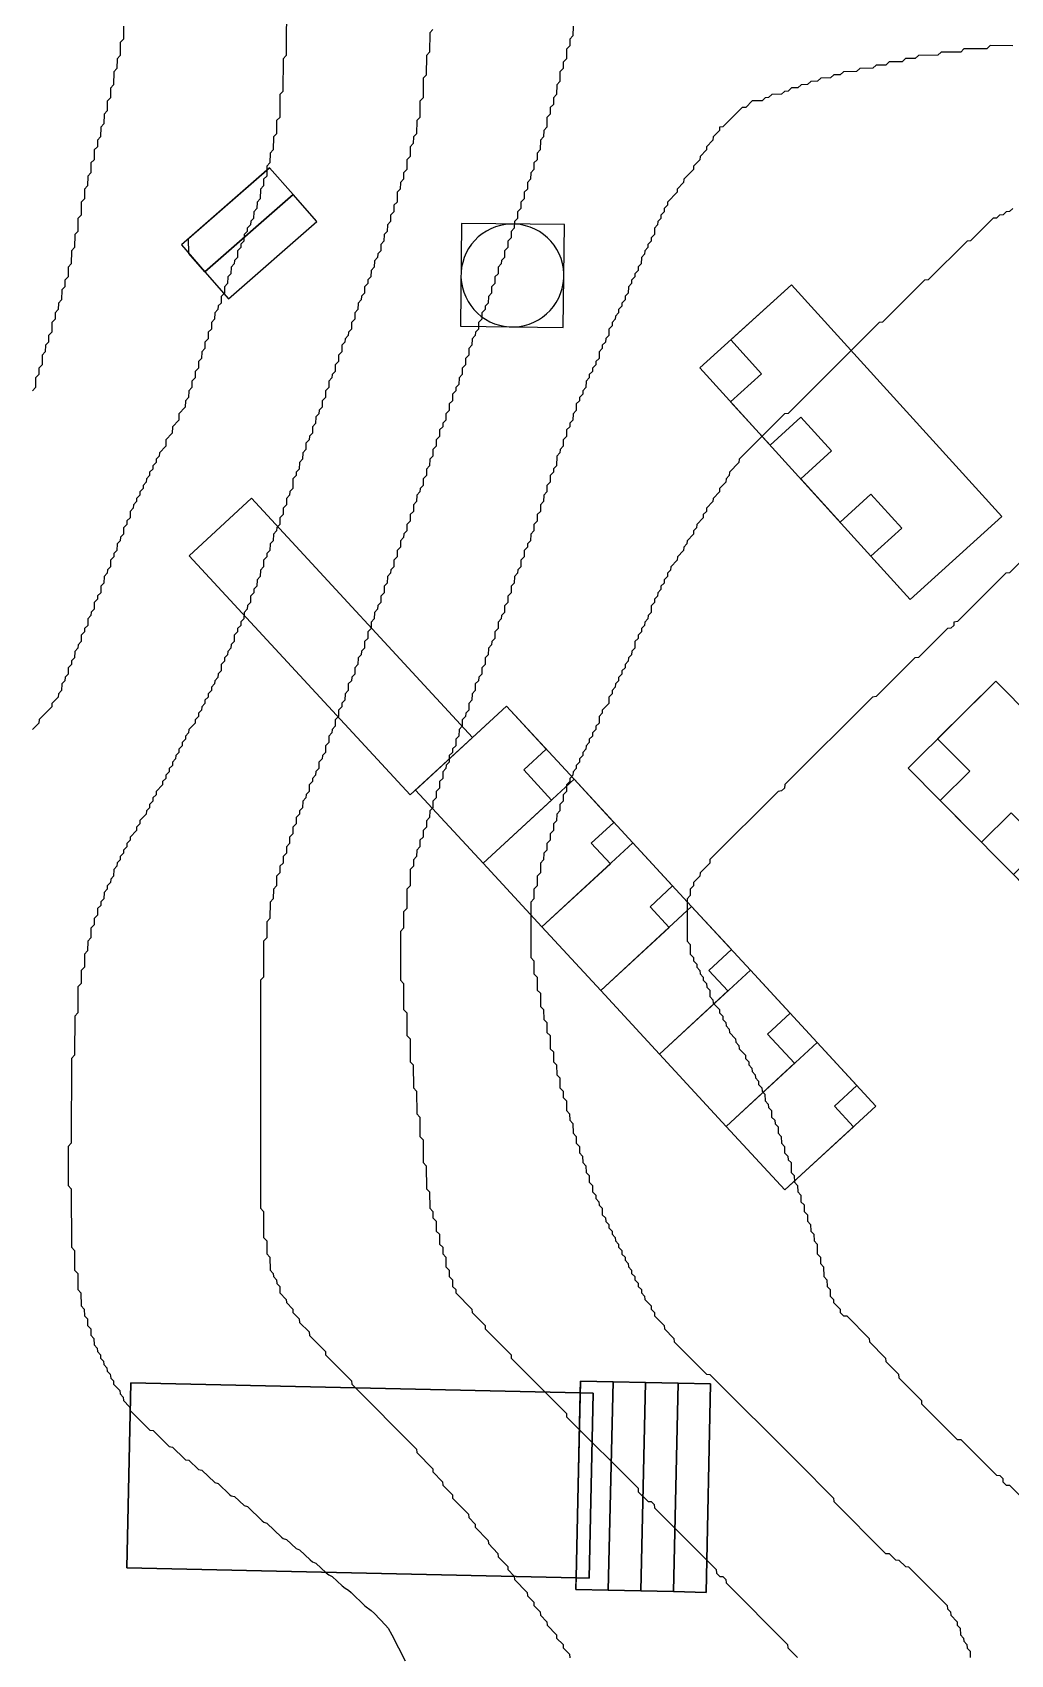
# Model space of a CAD drawing. Header units: millimetres. Extents: x 0 to 1200, y 0 to 1080.
# Drawn here: x 334.2 to 484.4, y 469.2 to 718.3 of the extents above; entities that cross this region are included whole.
import ezdxf

# ---------------------------------------------------------------- set-up
doc = ezdxf.new("R2010")
doc.units = ezdxf.units.MM
for name, color, linetype in [('BLDG_BOX_CAMPUS', 5, 'Continuous'), ('BLDG_FOOTPRINT_CAMPUS', 8, 'Continuous'), ('CONTOUR_55', 40, 'Continuous'), ('CONTOUR_56', 30, 'Continuous'), ('CONTOUR_57', 30, 'Continuous'), ('CONTOUR_58', 22, 'Continuous'), ('CONTOUR_59', 22, 'Continuous'), ('CONTOUR_60', 14, 'Continuous'), ('CONTOUR_61', 14, 'Continuous')]:
    doc.layers.add(name, color=color, linetype=linetype)

msp = doc.modelspace()

# ---------------------------------------------------------------- linework, layer by layer
at = {"layer": 'BLDG_BOX_CAMPUS'}
for points in [[(360.72, 681.55, 111.69), (374.27, 693.39, 112.5), (370.65, 697.53, 112.01), (357.1, 685.69, 111.31), (360.72, 681.55, 111.69)], [(364.34, 677.41, 112.09), (377.89, 689.25, 112.97), (374.27, 693.39, 112.5), (360.72, 681.55, 111.69), (364.34, 677.41, 112.09)], [(364.34, 677.41, 112.09), (377.89, 689.25, 112.97), (374.27, 693.39, 112.5), (360.72, 681.55, 111.69), (364.34, 677.41, 112.09)], [(400.13, 688.96, 115.17), (399.95, 673.18, 115.72), (415.73, 673, 117.29), (415.91, 688.78, 116.7), (400.13, 688.96, 115.17)], [(483.08, 643.98, 121.6), (450.79, 679.54, 119.16), (436.72, 666.77, 118.98), (469.01, 631.2, 121.61), (483.08, 643.98, 121.6)], [(358.32, 637.95, 112.97), (392.24, 601.22, 117.58), (401.79, 610.04, 118.21), (367.87, 646.77, 113.5), (358.32, 637.95, 112.97)], [(515.97, 584.56, 125.56), (482.15, 618.68, 122.56), (468.66, 605.31, 122.5), (502.47, 571.19, 124.84), (515.97, 584.56, 125.56)], [(407.01, 614.85, 118.55), (393.05, 601.96, 117.64), (403.43, 590.72, 119.01), (417.39, 603.61, 120.02), (407.01, 614.85, 118.55)], [(417.39, 603.61, 120.02), (403.43, 590.72, 119.01), (412.45, 580.95, 120.1), (426.41, 593.84, 120.91), (417.39, 603.61, 120.02)], [(412.45, 580.95, 120.1), (421.48, 571.18, 120.66), (435.43, 584.07, 122.01), (426.41, 593.84, 120.91), (412.45, 580.95, 120.1)], [(421.48, 571.18, 120.66), (430.5, 561.41, 121.13), (444.46, 574.3, 122.17), (435.43, 584.07, 122.01), (421.48, 571.18, 120.66)], [(444.46, 574.3, 122.17), (430.5, 561.41, 121.13), (440.74, 550.32, 121.51), (454.7, 563.21, 122.44), (444.46, 574.3, 122.17)], [(454.7, 563.21, 122.44), (440.74, 550.32, 121.51), (449.77, 540.55, 121.86), (463.73, 553.44, 122.77), (454.7, 563.21, 122.44)], [(348.71, 482.55, 113.73), (417.69, 481.01, 116.64), (418.33, 509.4, 118.35), (349.34, 510.94, 114.1), (348.71, 482.55, 113.73)], [(418.37, 511.2, 118.46), (417.65, 479.21, 116.54), (422.65, 479.1, 116.87), (423.37, 511.09, 118.82), (418.37, 511.2, 118.46)], [(427.65, 478.99, 117.19), (428.37, 510.98, 119.19), (423.37, 511.09, 118.82), (422.65, 479.1, 116.87), (427.65, 478.99, 117.19)], [(432.65, 478.88, 117.49), (433.36, 510.87, 119.56), (428.37, 510.98, 119.19), (427.65, 478.99, 117.19), (432.65, 478.88, 117.49)], [(433.36, 510.87, 119.56), (432.65, 478.88, 117.49), (437.65, 478.76, 117.76), (438.36, 510.76, 119.91), (433.36, 510.87, 119.56)], [(419.69, 480.96, 116.77), (420.33, 509.36, 118.48), (418.33, 509.4, 118.35), (417.69, 481.01, 116.64), (419.69, 480.96, 116.77)]]:
    msp.add_polyline3d(points, close=True, dxfattribs=at)
at = {"layer": 'BLDG_FOOTPRINT_CAMPUS'}
for points in [[(360.72, 681.55, 111.69), (358.27, 684.35, 111.43), (358.19, 686.64, 111.37), (370.65, 697.53, 112.01), (374.27, 693.39, 112.5), (360.72, 681.55, 111.69)], [(377.89, 689.25, 112.97), (374.27, 693.39, 112.5), (360.72, 681.55, 111.69), (364.34, 677.41, 112.09), (377.89, 689.25, 112.97)], [(377.89, 689.25, 112.97), (374.27, 693.39, 112.5), (360.72, 681.55, 111.69), (364.34, 677.41, 112.09), (377.89, 689.25, 112.97)], [(400.03, 680.68, 115.45), (400.1, 679.91, 115.49), (400.24, 679.15, 115.53), (400.46, 678.41, 115.58), (400.75, 677.69, 115.63), (401.11, 677, 115.7), (401.53, 676.35, 115.77), (402.01, 675.74, 115.84), (402.56, 675.19, 115.92), (403.15, 674.69, 115.99), (403.79, 674.25, 116.06), (404.47, 673.88, 116.14), (405.18, 673.57, 116.22), (405.92, 673.34, 116.3), (406.68, 673.18, 116.38), (407.45, 673.1, 116.46), (408.22, 673.09, 116.54), (409, 673.15, 116.62), (409.76, 673.3, 116.69), (410.5, 673.51, 116.75), (411.22, 673.8, 116.81), (411.91, 674.16, 116.87), (412.56, 674.58, 116.91), (413.17, 675.07, 116.95), (413.72, 675.61, 116.99), (414.22, 676.2, 117.01), (414.66, 676.84, 117.03), (415.03, 677.52, 117.04), (415.33, 678.23, 117.04), (415.57, 678.97, 117.03), (415.73, 679.73, 117.02), (415.81, 680.5, 117), (415.82, 681.28, 116.97), (415.76, 682.05, 116.93), (415.61, 682.81, 116.89), (415.4, 683.56, 116.84), (415.11, 684.28, 116.79), (414.75, 684.96, 116.73), (414.33, 685.61, 116.67), (413.84, 686.22, 116.6), (413.3, 686.77, 116.53), (412.71, 687.27, 116.45), (412.07, 687.71, 116.38), (411.39, 688.08, 116.3), (410.67, 688.39, 116.22), (409.94, 688.62, 116.15), (409.18, 688.78, 116.07), (408.41, 688.87, 116.01), (407.63, 688.88, 115.94), (406.86, 688.81, 115.86), (406.1, 688.67, 115.79), (405.35, 688.45, 115.72), (404.63, 688.16, 115.66), (403.94, 687.8, 115.6), (403.3, 687.38, 115.55), (402.69, 686.9, 115.5), (402.14, 686.35, 115.46), (401.64, 685.76, 115.43), (401.2, 685.12, 115.41), (400.83, 684.44, 115.4), (400.52, 683.73, 115.39), (400.29, 682.99, 115.39), (400.13, 682.23, 115.4), (400.04, 681.46, 115.42), (400.03, 680.68, 115.45)], [(483.08, 643.98, 121.6), (450.79, 679.54, 119.16), (441.46, 671.07, 119.06), (446.16, 665.89, 119.52), (441.43, 661.58, 119.46), (447.48, 654.92, 120.06), (452.22, 659.22, 120.08), (456.92, 654.04, 120.39), (452.18, 649.74, 120.37), (458.23, 643.08, 120.79), (462.97, 647.38, 120.81), (467.7, 642.17, 121.15), (462.96, 637.87, 121.14), (469.01, 631.2, 121.61), (483.08, 643.98, 121.6)], [(401.79, 610.04, 118.21), (367.87, 646.77, 113.5), (358.32, 637.95, 112.97), (392.24, 601.22, 117.58), (401.79, 610.04, 118.21)], [(515.97, 584.56, 125.56), (482.15, 618.68, 122.56), (473.2, 609.81, 122.53), (478.13, 604.84, 122.89), (473.59, 600.34, 122.84), (479.92, 593.94, 123.29), (484.47, 598.45, 123.37), (489.39, 593.48, 123.78), (484.85, 588.97, 123.69), (491.18, 582.58, 124.15), (495.73, 587.08, 124.25), (500.68, 582.09, 124.61), (496.13, 577.58, 124.44), (502.47, 571.19, 124.84), (515.97, 584.56, 125.56)], [(393.05, 601.96, 117.64), (403.43, 590.72, 119.01), (413.93, 600.43, 119.82), (409.66, 605.05, 119.19), (413.11, 608.24, 119.41), (407.01, 614.85, 118.55), (401.79, 610.04, 118.21), (393.05, 601.96, 117.64)], [(403.43, 590.72, 119.01), (412.45, 580.95, 120.1), (422.96, 590.65, 120.72), (420.04, 593.81, 120.44), (423.49, 597, 120.6), (417.39, 603.61, 120.02), (403.43, 590.72, 119.01)], [(412.45, 580.95, 120.1), (421.48, 571.18, 120.66), (431.98, 580.88, 121.68), (429.06, 584.04, 121.36), (432.52, 587.23, 121.65), (426.41, 593.84, 120.91), (412.45, 580.95, 120.1)], [(421.48, 571.18, 120.66), (435.43, 584.07, 122.01), (441.54, 577.46, 122.11), (438.09, 574.27, 122.03), (441, 571.11, 122.06), (430.5, 561.41, 121.13), (421.48, 571.18, 120.66)], [(430.5, 561.41, 121.13), (444.46, 574.3, 122.17), (450.56, 567.69, 122.32), (447.11, 564.5, 122.17), (451.25, 560.02, 122.26), (440.74, 550.32, 121.51), (430.5, 561.41, 121.13)], [(460.27, 550.25, 122.56), (457.35, 553.41, 122.45), (460.81, 556.6, 122.65), (454.7, 563.21, 122.44), (440.74, 550.32, 121.51), (449.77, 540.55, 121.86), (460.27, 550.25, 122.56)], [(349.34, 510.94, 114.1), (418.33, 509.4, 118.35), (417.69, 481.01, 116.64), (348.71, 482.55, 113.73), (349.34, 510.94, 114.1)], [(420.33, 509.36, 118.48), (418.33, 509.4, 118.35), (418.37, 511.2, 118.46), (423.37, 511.09, 118.82), (422.65, 479.1, 116.87), (417.65, 479.21, 116.54), (417.69, 481.01, 116.64), (419.69, 480.96, 116.77), (420.33, 509.36, 118.48)], [(423.37, 511.09, 118.82), (428.37, 510.98, 119.19), (427.65, 478.99, 117.19), (422.65, 479.1, 116.87), (423.37, 511.09, 118.82)], [(428.37, 510.98, 119.19), (433.36, 510.87, 119.56), (432.65, 478.88, 117.49), (427.65, 478.99, 117.19), (428.37, 510.98, 119.19)], [(433.36, 510.87, 119.56), (438.36, 510.76, 119.91), (437.65, 478.76, 117.76), (432.65, 478.88, 117.49), (433.36, 510.87, 119.56)], [(418.33, 509.4, 118.35), (420.33, 509.36, 118.48), (419.69, 480.96, 116.77), (417.69, 481.01, 116.64), (418.33, 509.4, 118.35)]]:
    msp.add_polyline3d(points, close=True, dxfattribs=at)
at = {"layer": 'CONTOUR_55'}
msp.add_polyline3d([(348.23, 719.25, 110), (348.21, 717.25, 110), (347.73, 716.75, 110), (347.71, 714.75, 110), (347.23, 714.25, 110), (347.21, 712.75, 110), (346.73, 712.25, 110), (346.7, 710.25, 110), (346.23, 709.75, 110), (346.21, 708.25, 110), (345.73, 707.75, 110), (345.71, 706.25, 110), (345.23, 705.75, 110), (345.2, 704.25, 110), (344.73, 703.75, 110), (344.7, 702.25, 110), (344.23, 701.75, 110), (344.21, 700.75, 110), (343.73, 700.25, 110), (343.71, 698.75, 110), (343.23, 698.25, 110), (343.21, 696.75, 110), (342.73, 696.25, 110), (342.71, 694.75, 110), (342.23, 694.25, 110), (342.21, 692.75, 110), (341.73, 692.25, 110), (341.71, 690.25, 110), (341.23, 689.75, 110), (341.21, 687.75, 110), (340.73, 687.25, 110), (340.7, 685.25, 110), (340.23, 684.75, 110), (340.2, 682.75, 110), (339.73, 682.25, 110), (339.7, 680.75, 110), (339.23, 680.25, 110), (339.21, 679.25, 110), (338.73, 678.75, 110), (338.71, 677.25, 110), (338.23, 676.75, 110), (338.21, 675.75, 110), (337.73, 675.25, 110), (337.71, 674.25, 110), (337.23, 673.75, 110), (337.21, 672.25, 110), (336.73, 671.75, 110), (336.71, 670.75, 110), (336.23, 670.25, 110), (336.21, 669.25, 110), (335.73, 668.75, 110), (335.71, 667.25, 110), (335.23, 666.75, 110), (335.21, 665.75, 110), (334.73, 665.25, 110), (334.71, 663.75, 110), (334.23, 663.25, 110)], dxfattribs=at)
at = {"layer": 'CONTOUR_56'}
msp.add_polyline3d([(373.23, 723.75, 112), (373.2, 714.75, 112), (372.73, 714.25, 112), (372.7, 709.25, 112), (372.23, 708.75, 112), (372.2, 705.25, 112), (371.73, 704.75, 112), (371.7, 702.75, 112), (371.23, 702.25, 112), (371.2, 700.25, 112), (370.73, 699.75, 112), (370.7, 698.25, 112), (370.23, 697.75, 112), (370.2, 696.25, 112), (369.72, 695.75, 112), (369.7, 694.75, 112), (369.23, 694.25, 112), (369.2, 692.75, 112), (368.72, 692.25, 112), (368.7, 691.25, 112), (368.22, 690.75, 112), (368.2, 689.75, 112), (367.75, 689.3, 112), (367.71, 688.75, 112), (367.22, 688.25, 112), (367.21, 687.75, 112), (366.73, 687.25, 112), (366.71, 686.25, 112), (366.25, 685.79, 112), (366.21, 685.25, 112), (365.73, 684.75, 112), (365.71, 683.75, 112), (365.25, 683.29, 112), (365.21, 682.75, 112), (364.73, 682.25, 112), (364.71, 681.25, 112), (364.23, 680.75, 112), (364.21, 679.75, 112), (363.73, 679.25, 112), (363.71, 678.25, 112), (363.23, 677.75, 112), (363.21, 676.75, 112), (362.75, 676.29, 112), (362.71, 675.75, 112), (362.23, 675.25, 112), (362.21, 674.25, 112), (361.73, 673.75, 112), (361.71, 672.75, 112), (361.23, 672.25, 112), (361.21, 671.25, 112), (360.73, 670.75, 112), (360.71, 669.75, 112), (360.23, 669.25, 112), (360.21, 668.25, 112), (359.73, 667.75, 112), (359.71, 666.75, 112), (359.23, 666.25, 112), (359.21, 665.25, 112), (358.73, 664.75, 112), (358.71, 663.75, 112), (358.23, 663.25, 112), (358.21, 662.25, 112), (357.73, 661.75, 112), (357.7, 660.75, 112), (356.73, 659.75, 112), (356.71, 658.75, 112), (355.73, 657.75, 112), (355.71, 656.75, 112), (354.73, 655.75, 112), (354.71, 654.75, 112), (353.73, 653.75, 112), (353.72, 653.25, 112), (353.23, 652.75, 112), (353.22, 652.25, 112), (352.73, 651.75, 112), (352.72, 651.25, 112), (352.23, 650.75, 112), (352.22, 650.25, 112), (351.73, 649.75, 112), (351.72, 649.25, 112), (351.23, 648.75, 112), (351.22, 648.25, 112), (350.73, 647.75, 112), (350.72, 647.25, 112), (350.23, 646.75, 112), (350.22, 646.25, 112), (349.73, 645.75, 112), (349.72, 645.25, 112), (349.23, 644.75, 112), (349.22, 643.75, 112), (348.75, 643.28, 112), (348.72, 642.75, 112), (348.23, 642.25, 112), (348.22, 641.25, 112), (347.75, 640.78, 112), (347.72, 640.25, 112), (347.23, 639.75, 112), (347.22, 638.75, 112), (346.75, 638.28, 112), (346.72, 637.75, 112), (346.23, 637.25, 112), (346.22, 636.25, 112), (345.75, 635.78, 112), (345.72, 635.25, 112), (345.23, 634.75, 112), (345.22, 633.75, 112), (344.73, 633.25, 112), (344.72, 632.25, 112), (344.25, 631.78, 112), (344.22, 631.25, 112), (343.73, 630.75, 112), (343.72, 629.75, 112), (343.25, 629.28, 112), (343.22, 628.75, 112), (342.73, 628.25, 112), (342.72, 627.25, 112), (342.25, 626.78, 112), (342.22, 626.25, 112), (341.73, 625.75, 112), (341.72, 624.75, 112), (341.25, 624.28, 112), (341.22, 623.75, 112), (340.73, 623.25, 112), (340.72, 622.25, 112), (340.25, 621.78, 112), (340.22, 621.25, 112), (339.73, 620.75, 112), (339.72, 619.75, 112), (339.25, 619.28, 112), (339.22, 618.75, 112), (338.73, 618.25, 112), (338.71, 617.25, 112), (338.23, 616.75, 112), (338.21, 616.25, 112), (337.23, 615.25, 112), (337.21, 614.75, 112), (335.25, 612.78, 112), (335.22, 612.25, 112), (334.23, 611.25, 112)], dxfattribs=at)
at = {"layer": 'CONTOUR_57'}
msp.add_polyline3d([(395.71, 718.75, 114), (395.23, 718.25, 114), (395.21, 715.25, 114), (394.73, 714.75, 114), (394.71, 711.75, 114), (394.23, 711.25, 114), (394.21, 708.25, 114), (393.73, 707.75, 114), (393.71, 705.25, 114), (393.23, 704.75, 114), (393.21, 702.75, 114), (392.73, 702.25, 114), (392.71, 701.25, 114), (392.23, 700.75, 114), (392.21, 699.25, 114), (391.73, 698.75, 114), (391.71, 697.25, 114), (391.23, 696.75, 114), (391.21, 695.75, 114), (390.73, 695.25, 114), (390.71, 694.25, 114), (390.23, 693.75, 114), (390.21, 692.25, 114), (389.73, 691.75, 114), (389.71, 690.75, 114), (389.23, 690.25, 114), (389.21, 689.25, 114), (388.73, 688.75, 114), (388.71, 687.75, 114), (388.23, 687.25, 114), (388.21, 686.25, 114), (387.73, 685.75, 114), (387.71, 684.75, 114), (387.25, 684.29, 114), (387.22, 683.75, 114), (386.73, 683.25, 114), (386.72, 682.25, 114), (386.23, 681.75, 114), (386.21, 680.75, 114), (385.75, 680.29, 114), (385.72, 679.75, 114), (385.23, 679.25, 114), (385.21, 678.25, 114), (384.75, 677.79, 114), (384.72, 677.25, 114), (384.23, 676.75, 114), (384.22, 675.75, 114), (383.73, 675.25, 114), (383.72, 674.25, 114), (383.23, 673.75, 114), (383.21, 672.75, 114), (382.75, 672.29, 114), (382.72, 671.75, 114), (382.23, 671.25, 114), (382.22, 670.75, 114), (381.73, 670.25, 114), (381.72, 669.25, 114), (381.23, 668.75, 114), (381.22, 667.75, 114), (380.73, 667.25, 114), (380.71, 666.25, 114), (380.25, 665.79, 114), (380.22, 665.25, 114), (379.73, 664.75, 114), (379.72, 663.75, 114), (379.23, 663.25, 114), (379.22, 662.25, 114), (378.73, 661.75, 114), (378.71, 660.75, 114), (378.25, 660.29, 114), (378.22, 659.75, 114), (377.73, 659.25, 114), (377.72, 658.25, 114), (377.23, 657.75, 114), (377.21, 656.75, 114), (376.75, 656.29, 114), (376.72, 655.75, 114), (376.23, 655.25, 114), (376.22, 654.25, 114), (375.73, 653.75, 114), (375.72, 652.75, 114), (375.23, 652.25, 114), (375.21, 651.25, 114), (374.75, 650.79, 114), (374.72, 650.25, 114), (374.23, 649.75, 114), (374.21, 648.25, 114), (373.75, 647.79, 114), (373.72, 647.25, 114), (373.23, 646.75, 114), (373.22, 645.75, 114), (372.73, 645.25, 114), (372.71, 644.25, 114), (372.23, 643.75, 114), (372.21, 642.75, 114), (371.75, 642.29, 114), (371.72, 641.75, 114), (371.23, 641.25, 114), (371.21, 640.25, 114), (370.73, 639.75, 114), (370.71, 638.75, 114), (370.25, 638.29, 114), (370.22, 637.75, 114), (369.73, 637.25, 114), (369.71, 636.25, 114), (369.23, 635.75, 114), (369.21, 634.75, 114), (368.73, 634.25, 114), (368.71, 633.25, 114), (368.25, 632.79, 114), (368.21, 632.25, 114), (367.73, 631.75, 114), (367.71, 630.75, 114), (367.25, 630.29, 114), (367.21, 629.75, 114), (366.73, 629.25, 114), (366.71, 628.25, 114), (366.25, 627.79, 114), (366.21, 627.25, 114), (365.73, 626.75, 114), (365.72, 626.25, 114), (365.23, 625.75, 114), (365.21, 624.75, 114), (364.75, 624.29, 114), (364.71, 623.75, 114), (364.23, 623.25, 114), (364.21, 622.75, 114), (363.73, 622.25, 114), (363.72, 621.75, 114), (363.23, 621.25, 114), (363.21, 620.25, 114), (362.75, 619.79, 114), (362.71, 619.25, 114), (362.23, 618.75, 114), (362.21, 618.25, 114), (361.73, 617.75, 114), (361.71, 617.25, 114), (361.23, 616.75, 114), (361.21, 616.25, 114), (360.73, 615.75, 114), (360.71, 615.25, 114), (360.23, 614.75, 114), (360.21, 614.25, 114), (359.73, 613.75, 114), (359.71, 613.25, 114), (359.23, 612.75, 114), (359.21, 612.25, 114), (358.23, 611.25, 114), (358.22, 610.75, 114), (357.73, 610.25, 114), (357.72, 609.75, 114), (357.23, 609.25, 114), (357.22, 608.75, 114), (356.73, 608.25, 114), (356.72, 607.75, 114), (356.23, 607.25, 114), (356.22, 606.75, 114), (355.73, 606.25, 114), (355.72, 605.75, 114), (355.23, 605.25, 114), (355.21, 604.75, 114), (354.73, 604.25, 114), (354.71, 603.75, 114), (354.23, 603.25, 114), (354.21, 602.75, 114), (353.23, 601.75, 114), (353.22, 601.25, 114), (352.73, 600.75, 114), (352.72, 600.25, 114), (352.23, 599.75, 114), (352.21, 599.25, 114), (351.73, 598.75, 114), (351.71, 598.25, 114), (350.75, 597.28, 114), (350.72, 596.75, 114), (350.23, 596.25, 114), (350.21, 595.75, 114), (349.23, 594.75, 114), (349.22, 594.25, 114), (348.73, 593.75, 114), (348.72, 593.25, 114), (348.23, 592.75, 114), (348.22, 592.25, 114), (347.73, 591.75, 114), (347.72, 591.25, 114), (347.25, 590.78, 114), (347.22, 590.25, 114), (346.73, 589.75, 114), (346.71, 588.75, 114), (346.25, 588.29, 114), (346.21, 587.75, 114), (345.73, 587.25, 114), (345.72, 586.75, 114), (345.23, 586.25, 114), (345.21, 585.25, 114), (344.75, 584.79, 114), (344.72, 584.25, 114), (344.23, 583.75, 114), (344.21, 582.75, 114), (343.73, 582.25, 114), (343.71, 581.25, 114), (343.23, 580.75, 114), (343.21, 579.25, 114), (342.73, 578.75, 114), (342.71, 577.25, 114), (342.23, 576.75, 114), (342.21, 574.75, 114), (341.73, 574.25, 114), (341.71, 572.25, 114), (341.23, 571.75, 114), (341.2, 567.75, 114), (340.73, 567.25, 114), (340.7, 561.25, 114), (340.23, 560.75, 114), (340.2, 547.75, 114), (339.73, 547.25, 114), (339.72, 541.25, 114), (340.19, 540.75, 114), (340.22, 531.75, 114), (340.69, 531.25, 114), (340.72, 528.25, 114), (341.19, 527.75, 114), (341.22, 525.25, 114), (341.69, 524.75, 114), (341.72, 522.75, 114), (342.19, 522.25, 114), (342.22, 521.25, 114), (342.68, 520.75, 114), (342.71, 519.75, 114), (343.18, 519.25, 114), (343.21, 518.25, 114), (343.68, 517.75, 114), (343.71, 516.75, 114), (344.18, 516.25, 114), (344.21, 515.75, 114), (344.68, 515.25, 114), (344.7, 514.75, 114), (345.17, 514.25, 114), (345.2, 513.75, 114), (345.67, 513.25, 114), (345.7, 512.75, 114), (346.17, 512.25, 114), (346.25, 511.67, 114), (346.67, 511.25, 114), (346.7, 510.75, 114), (347.65, 509.75, 114), (347.69, 509.25, 114), (348.16, 508.75, 114), (348.2, 508.25, 114), (349.15, 507.25, 114), (349.25, 506.67, 114), (352.16, 503.75, 114), (352.25, 503.67, 114), (352.75, 503.61, 114), (355.13, 501.25, 114), (355.25, 501.16, 114), (355.75, 501.08, 114), (357.61, 499.25, 114), (357.75, 499.14, 114), (358.25, 499.06, 114), (359.75, 497.63, 114), (360.25, 497.53, 114), (362.25, 495.61, 114), (362.75, 495.5, 114), (364.55, 493.75, 114), (364.75, 493.6, 114), (365.25, 493.47, 114), (366.75, 492.08, 114), (367.25, 491.94, 114), (369.51, 489.75, 114), (369.75, 489.55, 114), (370.25, 489.4, 114), (372.47, 487.25, 114), (372.75, 487.03, 114), (373.25, 486.86, 114), (374.75, 485.5, 114), (375.25, 485.31, 114), (376.9, 483.75, 114), (377.25, 483.47, 114), (377.75, 483.25, 114), (379.35, 481.75, 114), (379.75, 481.44, 114), (380.25, 481.2, 114), (381.79, 479.75, 114), (382.25, 479.39, 114), (382.75, 479.12, 114), (383.16, 478.75, 114), (385.25, 476.7, 114), (386.25, 475.98, 114), (386.75, 475.52, 114), (388.42, 473.75, 114), (388.83, 473.25, 114), (389.44, 472.25, 114), (391.44, 468.25, 114)], dxfattribs=at)
at = {"layer": 'CONTOUR_58'}
msp.add_polyline3d([(417.23, 719.25, 116), (417.21, 717.75, 116), (416.73, 717.25, 116), (416.72, 716.25, 116), (416.23, 715.75, 116), (416.21, 714.25, 116), (415.73, 713.75, 116), (415.72, 712.75, 116), (415.23, 712.25, 116), (415.21, 710.75, 116), (414.73, 710.25, 116), (414.71, 708.75, 116), (414.23, 708.25, 116), (414.22, 707.25, 116), (413.73, 706.75, 116), (413.72, 705.75, 116), (413.23, 705.25, 116), (413.21, 703.75, 116), (412.73, 703.25, 116), (412.72, 702.25, 116), (412.23, 701.75, 116), (412.21, 700.25, 116), (411.73, 699.75, 116), (411.72, 698.75, 116), (411.23, 698.25, 116), (411.22, 697.25, 116), (410.73, 696.75, 116), (410.72, 695.75, 116), (410.23, 695.25, 116), (410.22, 694.25, 116), (409.73, 693.75, 116), (409.72, 692.75, 116), (409.23, 692.25, 116), (409.22, 691.25, 116), (408.73, 690.75, 116), (408.72, 689.75, 116), (408.23, 689.25, 116), (408.22, 688.25, 116), (407.73, 687.75, 116), (407.72, 686.75, 116), (407.23, 686.25, 116), (407.22, 685.25, 116), (406.73, 684.75, 116), (406.72, 683.75, 116), (406.25, 683.28, 116), (406.22, 682.75, 116), (405.73, 682.25, 116), (405.72, 681.25, 116), (405.23, 680.75, 116), (405.22, 679.75, 116), (404.73, 679.25, 116), (404.72, 678.25, 116), (404.23, 677.75, 116), (404.22, 676.75, 116), (403.75, 676.28, 116), (403.72, 675.75, 116), (403.23, 675.25, 116), (403.22, 674.25, 116), (402.73, 673.75, 116), (402.72, 672.75, 116), (402.25, 672.28, 116), (402.22, 671.75, 116), (401.73, 671.25, 116), (401.72, 670.25, 116), (401.23, 669.75, 116), (401.22, 668.75, 116), (400.73, 668.25, 116), (400.72, 667.25, 116), (400.23, 666.75, 116), (400.22, 665.75, 116), (399.73, 665.25, 116), (399.72, 664.25, 116), (399.25, 663.78, 116), (399.22, 663.25, 116), (398.73, 662.75, 116), (398.72, 661.75, 116), (398.23, 661.25, 116), (398.22, 660.25, 116), (397.73, 659.75, 116), (397.72, 658.75, 116), (397.25, 658.28, 116), (397.22, 657.75, 116), (396.73, 657.25, 116), (396.72, 656.25, 116), (396.23, 655.75, 116), (396.22, 654.75, 116), (395.73, 654.25, 116), (395.72, 653.25, 116), (395.23, 652.75, 116), (395.22, 651.75, 116), (394.73, 651.25, 116), (394.72, 650.25, 116), (394.23, 649.75, 116), (394.22, 648.75, 116), (393.75, 648.28, 116), (393.72, 647.75, 116), (393.23, 647.25, 116), (393.22, 646.25, 116), (392.73, 645.75, 116), (392.72, 644.75, 116), (392.23, 644.25, 116), (392.22, 643.25, 116), (391.73, 642.75, 116), (391.72, 641.75, 116), (391.25, 641.28, 116), (391.22, 640.75, 116), (390.73, 640.25, 116), (390.72, 639.25, 116), (390.23, 638.75, 116), (390.22, 637.75, 116), (389.73, 637.25, 116), (389.72, 636.25, 116), (389.25, 635.78, 116), (389.22, 635.25, 116), (388.73, 634.75, 116), (388.72, 633.75, 116), (388.23, 633.25, 116), (388.22, 632.25, 116), (387.73, 631.75, 116), (387.72, 630.75, 116), (387.25, 630.28, 116), (387.22, 629.75, 116), (386.73, 629.25, 116), (386.72, 628.25, 116), (386.23, 627.75, 116), (386.22, 626.75, 116), (385.73, 626.25, 116), (385.72, 625.25, 116), (385.23, 624.75, 116), (385.22, 623.75, 116), (384.75, 623.28, 116), (384.72, 622.75, 116), (384.23, 622.25, 116), (384.22, 621.25, 116), (383.73, 620.75, 116), (383.72, 619.75, 116), (383.25, 619.28, 116), (383.22, 618.75, 116), (382.73, 618.25, 116), (382.72, 617.25, 116), (382.23, 616.75, 116), (382.22, 615.75, 116), (381.75, 615.28, 116), (381.72, 614.75, 116), (381.23, 614.25, 116), (381.22, 613.25, 116), (380.73, 612.75, 116), (380.72, 611.75, 116), (380.25, 611.28, 116), (380.22, 610.75, 116), (379.73, 610.25, 116), (379.72, 609.25, 116), (379.23, 608.75, 116), (379.21, 607.75, 116), (378.75, 607.29, 116), (378.72, 606.75, 116), (378.23, 606.25, 116), (378.21, 605.25, 116), (377.75, 604.79, 116), (377.72, 604.25, 116), (377.23, 603.75, 116), (377.22, 603.25, 116), (376.73, 602.75, 116), (376.71, 601.75, 116), (376.25, 601.29, 116), (376.22, 600.75, 116), (375.73, 600.25, 116), (375.71, 599.25, 116), (375.25, 598.79, 116), (375.22, 598.25, 116), (374.73, 597.75, 116), (374.72, 596.75, 116), (374.23, 596.25, 116), (374.22, 595.25, 116), (373.73, 594.75, 116), (373.72, 593.75, 116), (373.23, 593.25, 116), (373.22, 592.25, 116), (372.73, 591.75, 116), (372.72, 590.75, 116), (372.23, 590.25, 116), (372.22, 589.25, 116), (371.73, 588.75, 116), (371.71, 587.25, 116), (371.23, 586.75, 116), (371.21, 585.25, 116), (370.73, 584.75, 116), (370.71, 582.25, 116), (370.23, 581.75, 116), (370.21, 579.25, 116), (369.73, 578.75, 116), (369.71, 573.25, 116), (369.23, 572.75, 116), (369.23, 537.75, 116), (369.71, 537.25, 116), (369.73, 533.25, 116), (370.21, 532.75, 116), (370.23, 530.75, 116), (370.71, 530.25, 116), (370.73, 528.25, 116), (371.22, 527.75, 116), (371.23, 527.25, 116), (371.72, 526.75, 116), (371.75, 526.21, 116), (372.21, 525.75, 116), (372.23, 524.75, 116), (373.21, 523.75, 116), (373.23, 523.25, 116), (374.21, 522.25, 116), (374.23, 521.75, 116), (375.21, 520.75, 116), (375.25, 520.22, 116), (376.71, 518.75, 116), (376.75, 518.22, 116), (379.21, 515.75, 116), (379.25, 515.22, 116), (383.21, 511.25, 116), (383.25, 510.72, 116), (393.21, 500.75, 116), (393.25, 500.22, 116), (395.71, 497.75, 116), (395.73, 497.25, 116), (397.21, 495.75, 116), (397.23, 495.25, 116), (398.71, 493.75, 116), (398.73, 493.25, 116), (401.21, 490.75, 116), (401.23, 490.25, 116), (402.21, 489.25, 116), (402.23, 488.75, 116), (404.21, 486.75, 116), (404.23, 486.25, 116), (405.71, 484.75, 116), (405.75, 484.22, 116), (407.21, 482.75, 116), (407.23, 482.25, 116), (408.21, 481.25, 116), (408.25, 480.72, 116), (410.21, 478.75, 116), (410.23, 478.25, 116), (411.21, 477.25, 116), (411.23, 476.75, 116), (412.21, 475.75, 116), (412.23, 475.25, 116), (413.21, 474.25, 116), (413.25, 473.72, 116), (414.71, 472.25, 116), (414.72, 471.75, 116), (415.71, 470.75, 116), (415.72, 470.25, 116), (416.7, 469.25, 116), (416.75, 468.71, 116)], dxfattribs=at)
at = {"layer": 'CONTOUR_59'}
msp.add_polyline3d([(484.75, 716.26, 118), (481.25, 716.27, 118), (480.75, 715.78, 118), (477.25, 715.77, 118), (476.75, 715.29, 118), (473.75, 715.27, 118), (473.25, 714.79, 118), (470.25, 714.77, 118), (469.75, 714.29, 118), (468.25, 714.27, 118), (467.75, 713.79, 118), (465.75, 713.77, 118), (465.25, 713.29, 118), (463.75, 713.27, 118), (463.25, 712.8, 118), (461.25, 712.77, 118), (460.75, 712.3, 118), (458.75, 712.27, 118), (458.25, 711.79, 118), (457.25, 711.77, 118), (456.75, 711.3, 118), (455.25, 711.27, 118), (454.75, 710.79, 118), (453.75, 710.77, 118), (453.25, 710.29, 118), (452.25, 710.27, 118), (451.75, 709.79, 118), (450.75, 709.77, 118), (450.25, 709.29, 118), (449.7, 709.25, 118), (449.25, 708.8, 118), (447.75, 708.77, 118), (447.25, 708.29, 118), (446.71, 708.25, 118), (446.25, 707.79, 118), (444.75, 707.77, 118), (443.75, 706.78, 118), (443.22, 706.75, 118), (440.25, 703.78, 118), (439.73, 703.75, 118), (439.72, 703.25, 118), (438.73, 702.25, 118), (438.71, 701.75, 118), (437.73, 700.75, 118), (437.71, 700.25, 118), (436.73, 699.25, 118), (436.71, 698.75, 118), (435.73, 697.75, 118), (435.71, 697.25, 118), (434.25, 695.78, 118), (434.21, 695.25, 118), (433.23, 694.25, 118), (433.21, 693.75, 118), (431.73, 692.25, 118), (431.72, 691.75, 118), (431.23, 691.25, 118), (431.22, 690.75, 118), (430.73, 690.25, 118), (430.72, 689.75, 118), (430.25, 689.28, 118), (430.22, 688.75, 118), (429.73, 688.25, 118), (429.72, 687.25, 118), (429.25, 686.78, 118), (429.22, 686.25, 118), (428.73, 685.75, 118), (428.72, 685.25, 118), (428.23, 684.75, 118), (428.22, 684.25, 118), (427.73, 683.75, 118), (427.71, 682.75, 118), (427.25, 682.29, 118), (427.22, 681.75, 118), (426.73, 681.25, 118), (426.72, 680.75, 118), (426.23, 680.25, 118), (426.22, 679.75, 118), (425.73, 679.25, 118), (425.72, 678.25, 118), (425.25, 677.78, 118), (425.22, 677.25, 118), (424.73, 676.75, 118), (424.72, 676.25, 118), (424.23, 675.75, 118), (424.22, 675.25, 118), (423.73, 674.75, 118), (423.72, 674.25, 118), (423.23, 673.75, 118), (423.22, 673.25, 118), (422.73, 672.75, 118), (422.72, 671.75, 118), (422.25, 671.28, 118), (422.22, 670.75, 118), (421.73, 670.25, 118), (421.72, 669.75, 118), (421.23, 669.25, 118), (421.22, 668.25, 118), (420.75, 667.78, 118), (420.72, 667.25, 118), (420.23, 666.75, 118), (420.22, 666.25, 118), (419.73, 665.75, 118), (419.72, 665.25, 118), (419.23, 664.75, 118), (419.22, 663.75, 118), (418.75, 663.28, 118), (418.72, 662.75, 118), (418.23, 662.25, 118), (418.22, 661.75, 118), (417.73, 661.25, 118), (417.72, 660.25, 118), (417.23, 659.75, 118), (417.22, 658.75, 118), (416.75, 658.28, 118), (416.72, 657.75, 118), (416.23, 657.25, 118), (416.22, 656.25, 118), (415.73, 655.75, 118), (415.72, 654.75, 118), (415.25, 654.28, 118), (415.22, 653.75, 118), (414.74, 653.25, 118), (414.72, 651.75, 118), (414.25, 651.28, 118), (414.22, 650.75, 118), (413.73, 650.25, 118), (413.72, 649.25, 118), (413.23, 648.75, 118), (413.22, 647.75, 118), (412.73, 647.25, 118), (412.72, 646.25, 118), (412.23, 645.75, 118), (412.22, 644.75, 118), (411.73, 644.25, 118), (411.72, 643.25, 118), (411.23, 642.75, 118), (411.22, 641.75, 118), (410.73, 641.25, 118), (410.72, 640.25, 118), (410.25, 639.78, 118), (410.22, 639.25, 118), (409.73, 638.75, 118), (409.72, 637.75, 118), (409.23, 637.25, 118), (409.22, 636.25, 118), (408.75, 635.78, 118), (408.72, 635.25, 118), (408.23, 634.75, 118), (408.22, 633.75, 118), (407.73, 633.25, 118), (407.72, 632.25, 118), (407.23, 631.75, 118), (407.22, 630.75, 118), (406.73, 630.25, 118), (406.72, 629.25, 118), (406.25, 628.78, 118), (406.22, 628.25, 118), (405.73, 627.75, 118), (405.72, 626.75, 118), (405.23, 626.25, 118), (405.22, 625.25, 118), (404.75, 624.78, 118), (404.72, 624.25, 118), (404.23, 623.75, 118), (404.22, 622.75, 118), (403.73, 622.25, 118), (403.72, 621.25, 118), (403.23, 620.75, 118), (403.22, 619.75, 118), (402.75, 619.28, 118), (402.72, 618.75, 118), (402.23, 618.25, 118), (402.22, 617.25, 118), (401.73, 616.75, 118), (401.72, 615.75, 118), (401.23, 615.25, 118), (401.22, 614.25, 118), (400.75, 613.78, 118), (400.72, 613.25, 118), (400.23, 612.75, 118), (400.22, 611.75, 118), (399.73, 611.25, 118), (399.72, 610.25, 118), (399.23, 609.75, 118), (399.22, 608.75, 118), (398.75, 608.28, 118), (398.72, 607.75, 118), (398.23, 607.25, 118), (398.22, 606.25, 118), (397.75, 605.78, 118), (397.72, 605.25, 118), (397.23, 604.75, 118), (397.22, 603.75, 118), (396.73, 603.25, 118), (396.72, 602.25, 118), (396.23, 601.75, 118), (396.22, 600.75, 118), (395.73, 600.25, 118), (395.72, 599.25, 118), (395.23, 598.75, 118), (395.22, 597.75, 118), (394.73, 597.25, 118), (394.72, 596.25, 118), (394.23, 595.75, 118), (394.22, 594.75, 118), (393.73, 594.25, 118), (393.72, 593.25, 118), (393.23, 592.75, 118), (393.22, 591.75, 118), (392.73, 591.25, 118), (392.72, 590.25, 118), (392.24, 589.75, 118), (392.22, 587.25, 118), (391.74, 586.75, 118), (391.72, 583.75, 118), (391.23, 583.25, 118), (391.22, 580.75, 118), (390.74, 580.25, 118), (390.73, 572.75, 118), (391.21, 572.25, 118), (391.23, 568.25, 118), (391.71, 567.75, 118), (391.73, 564.25, 118), (392.21, 563.75, 118), (392.23, 560.25, 118), (392.71, 559.75, 118), (392.73, 556.25, 118), (393.21, 555.75, 118), (393.23, 552.25, 118), (393.71, 551.75, 118), (393.73, 548.75, 118), (394.21, 548.25, 118), (394.23, 544.75, 118), (394.71, 544.25, 118), (394.73, 540.75, 118), (395.21, 540.25, 118), (395.23, 537.75, 118), (395.72, 537.25, 118), (395.73, 536.25, 118), (396.21, 535.75, 118), (396.23, 534.25, 118), (396.71, 533.75, 118), (396.73, 532.25, 118), (397.22, 531.75, 118), (397.23, 530.75, 118), (397.71, 530.25, 118), (397.73, 528.75, 118), (398.22, 528.25, 118), (398.23, 527.25, 118), (398.72, 526.75, 118), (398.74, 525.75, 118), (399.23, 525.25, 118), (399.23, 524.75, 118), (401.72, 522.25, 118), (401.73, 521.75, 118), (403.72, 519.75, 118), (403.75, 519.23, 118), (407.71, 515.25, 118), (407.75, 514.72, 118), (416.21, 506.25, 118), (416.25, 505.72, 118), (427.21, 494.75, 118), (427.25, 494.22, 118), (428.75, 492.72, 118), (429.25, 492.7, 118), (429.7, 492.25, 118), (429.75, 491.72, 118), (439.2, 482.25, 118), (439.25, 481.72, 118), (439.75, 481.22, 118), (440.25, 481.19, 118), (440.69, 480.75, 118), (440.75, 480.21, 118), (450.18, 470.75, 118), (450.21, 470.25, 118), (451.68, 468.75, 118)], dxfattribs=at)
at = {"layer": 'CONTOUR_60'}
msp.add_polyline3d([(484.75, 691.26, 120), (484.25, 690.78, 120), (483.75, 690.77, 120), (483.25, 690.28, 120), (482.72, 690.25, 120), (482.25, 689.78, 120), (481.75, 689.77, 120), (478.25, 686.29, 120), (477.72, 686.25, 120), (471.75, 680.3, 120), (471.21, 680.25, 120), (464.75, 673.81, 120), (464.21, 673.75, 120), (450.25, 659.8, 120), (449.71, 659.75, 120), (442.75, 652.78, 120), (442.71, 652.25, 120), (441.23, 650.75, 120), (441.21, 650.25, 120), (440.73, 649.75, 120), (440.71, 649.25, 120), (439.73, 648.25, 120), (439.71, 647.75, 120), (438.73, 646.75, 120), (438.71, 646.25, 120), (437.73, 645.25, 120), (437.71, 644.75, 120), (437.23, 644.25, 120), (437.21, 643.75, 120), (436.23, 642.75, 120), (436.21, 642.25, 120), (435.73, 641.75, 120), (435.71, 641.25, 120), (434.73, 640.25, 120), (434.71, 639.75, 120), (434.23, 639.25, 120), (434.21, 638.75, 120), (433.25, 637.78, 120), (433.21, 637.25, 120), (432.23, 636.25, 120), (432.22, 635.75, 120), (431.73, 635.25, 120), (431.72, 634.75, 120), (431.23, 634.25, 120), (431.22, 633.75, 120), (430.73, 633.25, 120), (430.72, 632.75, 120), (430.23, 632.25, 120), (430.22, 631.75, 120), (429.75, 631.28, 120), (429.72, 630.75, 120), (429.23, 630.25, 120), (429.21, 629.25, 120), (428.75, 628.79, 120), (428.72, 628.25, 120), (428.23, 627.75, 120), (428.22, 627.25, 120), (427.73, 626.75, 120), (427.72, 626.25, 120), (427.23, 625.75, 120), (427.22, 625.25, 120), (426.73, 624.75, 120), (426.71, 623.75, 120), (426.25, 623.29, 120), (426.22, 622.75, 120), (425.73, 622.25, 120), (425.72, 621.75, 120), (425.23, 621.25, 120), (425.22, 620.75, 120), (424.73, 620.25, 120), (424.72, 619.75, 120), (424.23, 619.25, 120), (424.22, 618.75, 120), (423.73, 618.25, 120), (423.72, 617.75, 120), (423.23, 617.25, 120), (423.22, 616.75, 120), (422.73, 616.25, 120), (422.71, 615.25, 120), (421.73, 614.25, 120), (421.72, 613.75, 120), (421.23, 613.25, 120), (421.22, 612.25, 120), (420.75, 611.78, 120), (420.72, 611.25, 120), (420.23, 610.75, 120), (420.22, 610.25, 120), (419.73, 609.75, 120), (419.72, 609.25, 120), (419.23, 608.75, 120), (419.22, 608.25, 120), (418.73, 607.75, 120), (418.72, 607.25, 120), (418.23, 606.75, 120), (418.22, 606.25, 120), (417.73, 605.75, 120), (417.72, 605.25, 120), (417.23, 604.75, 120), (417.22, 604.25, 120), (416.73, 603.75, 120), (416.72, 603.25, 120), (416.24, 602.75, 120), (416.22, 601.75, 120), (415.73, 601.25, 120), (415.72, 600.25, 120), (415.23, 599.75, 120), (415.22, 598.75, 120), (414.73, 598.25, 120), (414.72, 597.25, 120), (414.23, 596.75, 120), (414.22, 595.75, 120), (413.73, 595.25, 120), (413.72, 594.25, 120), (413.23, 593.75, 120), (413.22, 592.75, 120), (412.73, 592.25, 120), (412.72, 591.25, 120), (412.24, 590.75, 120), (412.22, 589.25, 120), (411.74, 588.75, 120), (411.72, 587.25, 120), (411.24, 586.75, 120), (411.22, 585.25, 120), (410.74, 584.75, 120), (410.74, 576.25, 120), (411.22, 575.75, 120), (411.23, 573.75, 120), (411.72, 573.25, 120), (411.73, 571.25, 120), (412.22, 570.75, 120), (412.23, 568.75, 120), (412.72, 568.25, 120), (412.73, 566.75, 120), (413.21, 566.25, 120), (413.23, 564.75, 120), (413.71, 564.25, 120), (413.73, 562.25, 120), (414.21, 561.75, 120), (414.23, 560.25, 120), (414.71, 559.75, 120), (414.73, 558.25, 120), (415.21, 557.75, 120), (415.23, 556.25, 120), (415.71, 555.75, 120), (415.73, 554.75, 120), (416.21, 554.25, 120), (416.23, 552.75, 120), (416.71, 552.25, 120), (416.73, 551.25, 120), (417.21, 550.75, 120), (417.23, 549.25, 120), (417.71, 548.75, 120), (417.73, 547.75, 120), (418.21, 547.25, 120), (418.23, 546.25, 120), (418.71, 545.75, 120), (418.73, 544.75, 120), (419.21, 544.25, 120), (419.23, 543.25, 120), (419.71, 542.75, 120), (419.73, 541.75, 120), (420.21, 541.25, 120), (420.23, 540.25, 120), (420.72, 539.75, 120), (420.73, 539.25, 120), (421.21, 538.75, 120), (421.25, 538.21, 120), (421.71, 537.75, 120), (421.73, 536.75, 120), (422.22, 536.25, 120), (422.25, 535.72, 120), (422.72, 535.25, 120), (422.73, 534.75, 120), (423.22, 534.25, 120), (423.23, 533.75, 120), (423.72, 533.25, 120), (423.73, 532.75, 120), (424.22, 532.25, 120), (424.23, 531.75, 120), (424.72, 531.25, 120), (424.75, 530.72, 120), (425.22, 530.25, 120), (425.23, 529.75, 120), (425.72, 529.25, 120), (425.73, 528.75, 120), (426.22, 528.25, 120), (426.23, 527.75, 120), (426.72, 527.25, 120), (426.73, 526.75, 120), (427.22, 526.25, 120), (427.23, 525.75, 120), (427.72, 525.25, 120), (427.73, 524.75, 120), (428.22, 524.25, 120), (428.23, 523.75, 120), (429.22, 522.75, 120), (429.23, 522.25, 120), (429.72, 521.75, 120), (429.73, 521.25, 120), (431.22, 519.75, 120), (431.25, 519.23, 120), (432.72, 517.75, 120), (432.75, 517.23, 120), (437.73, 512.25, 120), (438.25, 512.22, 120), (451.72, 498.75, 120), (457.21, 493.25, 120), (457.25, 492.72, 120), (465.22, 484.75, 120), (465.75, 484.71, 120), (466.72, 483.75, 120), (467.25, 483.71, 120), (468.25, 482.72, 120), (468.75, 482.7, 120), (474.69, 476.75, 120), (474.71, 476.25, 120), (475.2, 475.75, 120), (475.22, 475.25, 120), (476.19, 474.25, 120), (476.21, 473.75, 120), (476.69, 473.25, 120), (476.72, 472.25, 120), (477.2, 471.75, 120), (477.22, 471.25, 120), (477.69, 470.75, 120), (477.75, 470.19, 120), (478.19, 469.75, 120), (478.22, 468.75, 120)], dxfattribs=at)
at = {"layer": 'CONTOUR_61'}
msp.add_polyline3d([(488.21, 639.25, 122), (484.25, 635.31, 122), (483.7, 635.25, 122), (476.25, 627.82, 122), (475.71, 627.75, 122), (475.67, 627.25, 122), (475.25, 626.83, 122), (474.7, 626.75, 122), (470.25, 622.32, 122), (469.7, 622.25, 122), (463.75, 616.31, 122), (463.21, 616.25, 122), (449.75, 602.79, 122), (449.68, 602.25, 122), (449.25, 601.82, 122), (448.71, 601.75, 122), (438.25, 591.28, 122), (438.22, 590.75, 122), (436.75, 589.27, 122), (436.72, 588.75, 122), (435.73, 587.75, 122), (435.73, 587.25, 122), (435.24, 586.75, 122), (435.22, 585.75, 122), (434.74, 585.25, 122), (434.74, 578.75, 122), (435.22, 578.25, 122), (435.24, 576.75, 122), (435.72, 576.25, 122), (435.73, 575.75, 122), (436.22, 575.25, 122), (436.23, 574.75, 122), (436.72, 574.25, 122), (436.73, 573.75, 122), (437.22, 573.25, 122), (437.23, 572.75, 122), (437.71, 572.25, 122), (437.75, 571.71, 122), (438.21, 571.25, 122), (438.23, 570.25, 122), (438.72, 569.75, 122), (438.73, 569.25, 122), (439.71, 568.25, 122), (439.72, 567.75, 122), (440.21, 567.25, 122), (440.23, 566.75, 122), (440.71, 566.25, 122), (440.73, 565.75, 122), (441.21, 565.25, 122), (441.23, 564.75, 122), (442.2, 563.75, 122), (442.22, 563.25, 122), (442.71, 562.75, 122), (442.72, 562.25, 122), (443.7, 561.25, 122), (443.72, 560.75, 122), (444.2, 560.25, 122), (444.22, 559.75, 122), (444.7, 559.25, 122), (444.72, 558.75, 122), (445.2, 558.25, 122), (445.22, 557.75, 122), (445.7, 557.25, 122), (445.72, 556.75, 122), (446.2, 556.25, 122), (446.25, 555.7, 122), (446.7, 555.25, 122), (446.72, 554.25, 122), (447.2, 553.75, 122), (447.25, 553.2, 122), (447.7, 552.75, 122), (447.72, 551.75, 122), (448.2, 551.25, 122), (448.25, 550.7, 122), (448.7, 550.25, 122), (448.72, 549.25, 122), (449.2, 548.75, 122), (449.22, 547.75, 122), (449.7, 547.25, 122), (449.72, 546.25, 122), (450.2, 545.75, 122), (450.25, 545.2, 122), (450.7, 544.75, 122), (450.73, 543.25, 122), (451.2, 542.75, 122), (451.23, 541.75, 122), (451.7, 541.25, 122), (451.73, 540.25, 122), (452.2, 539.75, 122), (452.23, 538.75, 122), (452.71, 538.25, 122), (452.73, 537.25, 122), (453.21, 536.75, 122), (453.23, 535.75, 122), (453.71, 535.25, 122), (453.73, 534.25, 122), (454.21, 533.75, 122), (454.23, 532.75, 122), (454.71, 532.25, 122), (454.73, 530.75, 122), (455.21, 530.25, 122), (455.23, 529.25, 122), (455.71, 528.75, 122), (455.73, 527.25, 122), (456.22, 526.75, 122), (456.23, 525.75, 122), (456.72, 525.25, 122), (456.73, 524.25, 122), (457.22, 523.75, 122), (457.23, 523.25, 122), (458.22, 522.25, 122), (458.25, 521.73, 122), (458.75, 521.23, 122), (459.25, 521.22, 122), (462.71, 517.75, 122), (462.75, 517.22, 122), (465.21, 514.75, 122), (465.25, 514.22, 122), (467.22, 512.25, 122), (467.25, 511.73, 122), (470.72, 508.25, 122), (470.75, 507.73, 122), (476.23, 502.25, 122), (476.75, 502.22, 122), (482.22, 496.75, 122), (482.75, 496.71, 122), (483.21, 496.25, 122), (483.23, 495.75, 122), (483.73, 495.25, 122), (484.25, 495.21, 122), (490.22, 489.25, 122)], dxfattribs=at)

doc.saveas('drawing.dxf')
